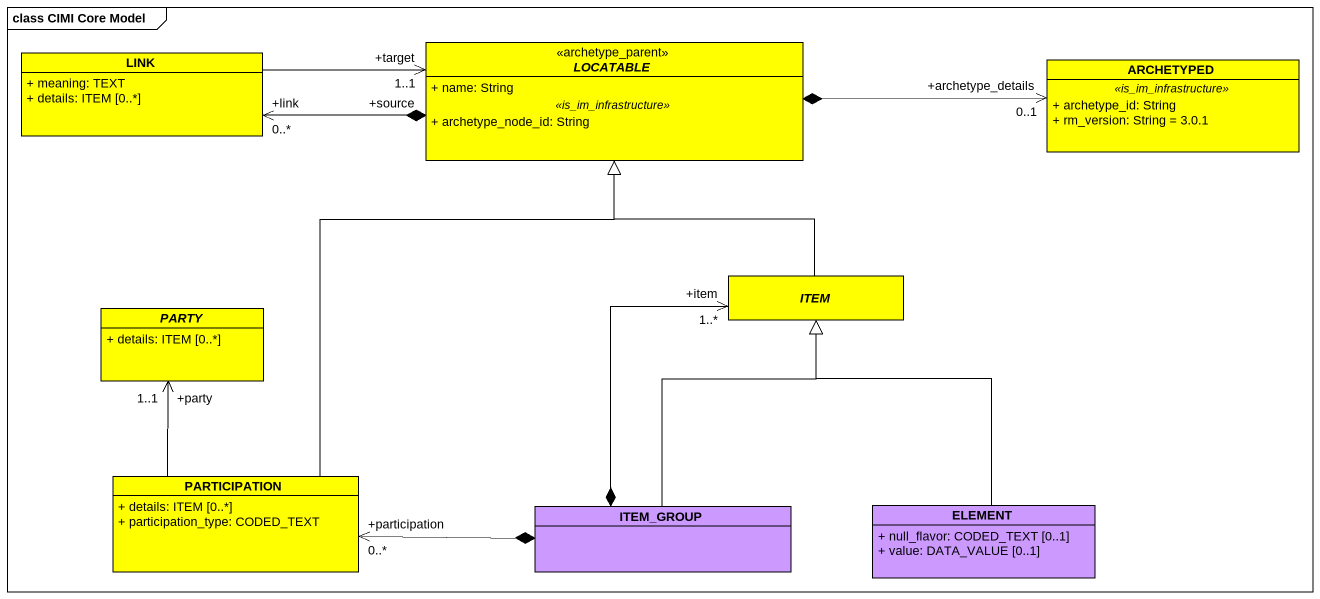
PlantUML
@startuml
mainframe class CIMI Core Model
hide circle
hide empty members
skinparam classAttributeIconSize 0
class LINK #FFFF00 {
  + meaning: TEXT
  + details: ITEM [0..*]
}
abstract class LOCATABLE <<archetype_parent>> #FFFF00 {
  + name: String
  .. <<is_im_infrastructure>> ..
  + archetype_node_id: String
}
class ARCHETYPED #FFFF00 {
  .. <<is_im_infrastructure>> ..
  + archetype_id: String
  + rm_version: String = 3.0.1
}
abstract class PARTY #FFFF00 {
  + details: ITEM [0..*]
}
abstract class ITEM #FFFF00
class PARTICIPATION #FFFF00 {
  + details: ITEM [0..*]
  + participation_type: CODED_TEXT
}
class ITEM_GROUP #CC99FF
class ELEMENT #CC99FF {
  + null_flavor: CODED_TEXT [0..1]
  + value: DATA_VALUE [0..1]
}
LINK -right-> "+target\n1..1" LOCATABLE
LOCATABLE "+source" *-left-> "+link\n0..*" LINK
LOCATABLE *-right-> "+archetype_details\n0..1" ARCHETYPED
ITEM -up-|> LOCATABLE
PARTICIPATION -up-|> LOCATABLE
PARTICIPATION -up-> "+party\n1..1" PARTY
PARTICIPATION "+participation\n0..*" <-right-* ITEM_GROUP
ITEM_GROUP *-up-> "+item\n1..*" ITEM
ITEM_GROUP -up-|> ITEM
ELEMENT -up-|> ITEM
@enduml
